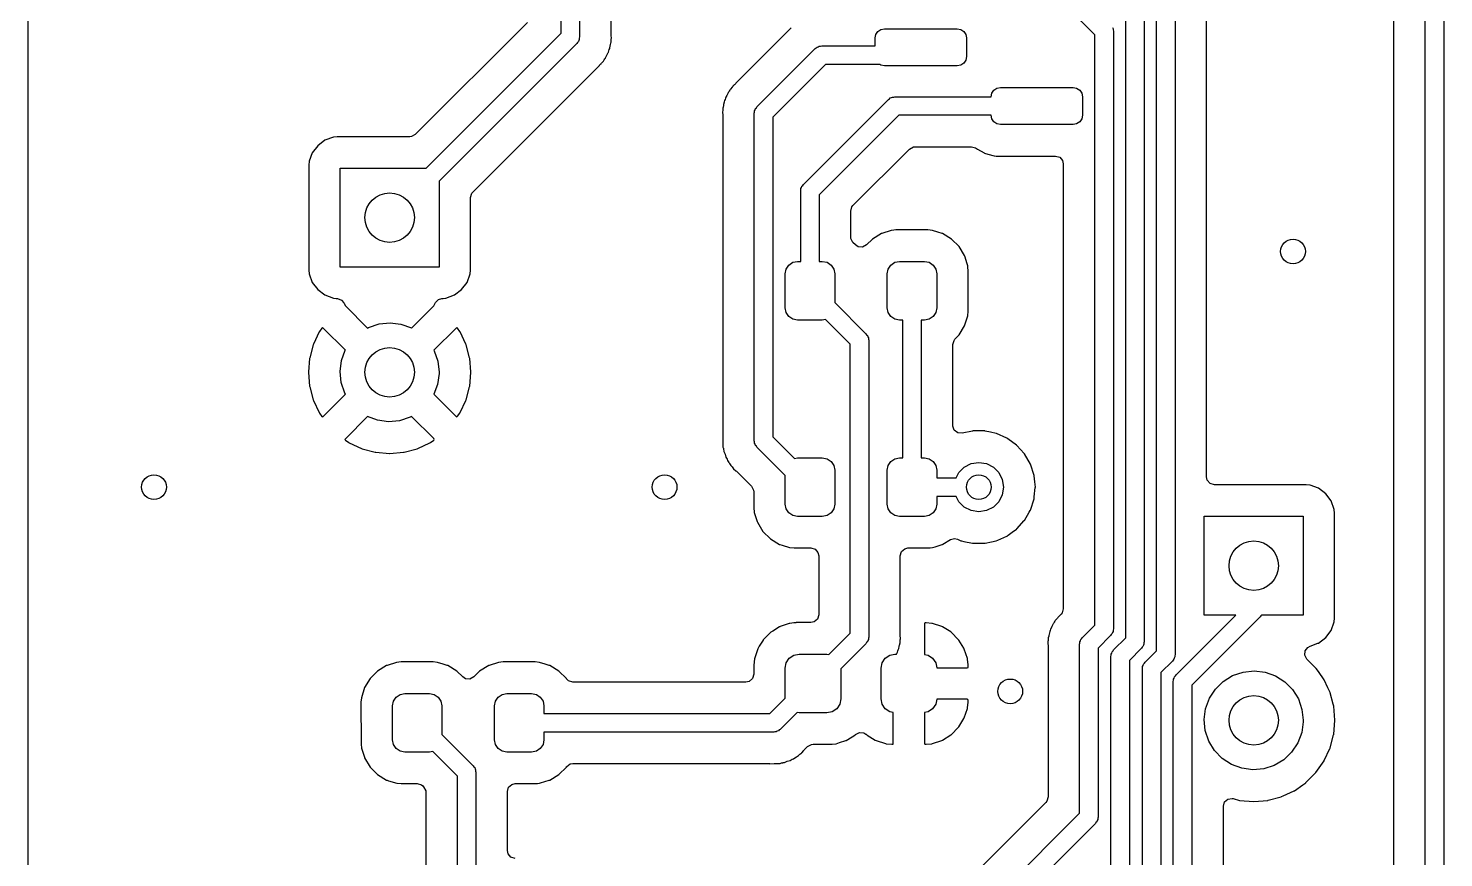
# Model space of a CAD drawing. Extents: x 120.5 to 178.2, y -124.1 to -74.2.
# Drawn here: x 120.52 to 143.41, y -108.86 to -95.45 of the extents above; entities that cross this region are included whole.
import ezdxf

# ---------------------------------------------------------------- set-up
doc = ezdxf.new("R2010")
doc.units = 0
doc.layers.add('BLACK', color=7, linetype='CONTINUOUS')

msp = doc.modelspace()

# ---------------------------------------------------------------- linework, layer by layer
at = {"layer": 'BLACK', "linetype": 'CONTINUOUS'}
for p, q in [((120.523, -123.825), (120.523, -74.2945)), ((129.136, -95.5295), (129.136, -82.804)), ((129.436, -82.8661), (129.436, -95.5916)), ((138.764, -105.515), (138.764, -88.6841)), ((139.064, -88.622), (139.064, -105.577)), ((139.573, -102.706), (139.573, -88.7041)), ((138.265, -105.308), (138.265, -89.2006)), ((138.565, -89.1385), (138.565, -105.37)), ((129.945, -95.5546), (129.945, -89.7779)), ((143.106, -117.602), (143.106, -91.807)), ((143.406, -91.807), (143.406, -117.54)), ((142.597, -92.1148), (142.597, -117.52)), ((137.765, -95.5591), (137.314, -95.108)), ((128.591, -95.3558), (126.779, -97.1672)), ((126.953, -97.7126), (129.136, -95.5295)), ((129.421, -95.6475), (129.416, -95.6666)), ((129.431, -95.6304), (129.421, -95.6475)), ((129.436, -95.5916), (129.431, -95.6107)), ((129.431, -95.6107), (129.431, -95.6304)), ((129.945, -95.5665), (129.945, -95.5546)), ((129.949, -95.6125), (129.945, -95.5665)), ((129.945, -95.6534), (129.946, -95.6337)), ((129.946, -95.6337), (129.948, -95.6203)), ((129.948, -95.6203), (129.949, -95.6125)), ((132.858, -95.4455), (132.002, -96.3013)), ((134.215, -95.608), (134.226, -95.5506)), ((134.215, -95.735), (134.215, -95.608)), ((134.226, -95.5506), (134.259, -95.5019)), ((134.259, -95.5019), (134.308, -95.4694)), ((134.308, -95.4694), (134.365, -95.458)), ((134.365, -95.458), (135.54, -95.458)), ((135.54, -95.458), (135.597, -95.4694)), ((135.597, -95.4694), (135.646, -95.5019)), ((135.646, -95.5019), (135.679, -95.5506)), ((135.679, -95.5506), (135.69, -95.608)), ((135.69, -95.608), (135.69, -95.908)), ((137.765, -105.101), (137.765, -95.5591)), ((138.05, -95.4411), (138.06, -95.4582)), ((138.06, -95.4582), (138.06, -95.4779)), ((138.06, -95.4779), (138.065, -95.497)), ((138.065, -95.497), (138.065, -105.163)), ((129.392, -95.6977), (127.165, -97.9248)), ((129.402, -95.6806), (129.392, -95.6977)), ((129.416, -95.6666), (129.402, -95.6806)), ((129.876, -95.8871), (129.881, -95.8764)), ((129.881, -95.8764), (129.899, -95.8429)), ((129.899, -95.8429), (129.903, -95.836)), ((129.899, -95.8429), (129.899, -95.8429)), ((129.903, -95.836), (129.908, -95.8152)), ((129.908, -95.8152), (129.915, -95.7965)), ((129.915, -95.7965), (129.923, -95.7768)), ((129.923, -95.7768), (129.931, -95.7312)), ((129.931, -95.7312), (129.933, -95.7195)), ((129.933, -95.7195), (129.942, -95.6855)), ((129.942, -95.6855), (129.945, -95.6748)), ((129.945, -95.6748), (129.945, -95.6534)), ((132.304, -96.7189), (133.244, -95.7789)), ((133.244, -95.7789), (133.261, -95.7691)), ((133.261, -95.7691), (133.275, -95.7551)), ((133.275, -95.7551), (133.294, -95.75)), ((133.294, -95.75), (133.311, -95.7401)), ((133.311, -95.7401), (133.331, -95.7401)), ((133.331, -95.7401), (133.35, -95.735)), ((133.35, -95.735), (134.215, -95.735)), ((129.694, -96.1153), (129.702, -96.1073)), ((129.702, -96.1073), (129.709, -96.103)), ((129.702, -96.1073), (129.702, -96.1073)), ((129.709, -96.103), (129.717, -96.0951)), ((129.717, -96.0951), (129.758, -96.0514)), ((129.758, -96.0514), (129.76, -96.0485)), ((129.76, -96.0485), (129.781, -96.028)), ((129.781, -96.028), (129.784, -96.0244)), ((129.784, -96.0244), (129.791, -96.0154)), ((129.791, -96.0154), (129.818, -95.9875)), ((129.818, -95.9875), (129.823, -95.9818)), ((129.823, -95.9818), (129.829, -95.9716)), ((129.829, -95.9716), (129.833, -95.963)), ((129.833, -95.963), (129.844, -95.9464)), ((129.844, -95.9464), (129.852, -95.9358)), ((129.852, -95.9358), (129.857, -95.9295)), ((129.857, -95.9295), (129.862, -95.9176)), ((129.862, -95.9176), (129.876, -95.8871)), ((133.412, -96.035), (132.56, -96.8871)), ((134.29, -96.035), (133.412, -96.035)), ((134.308, -96.0466), (134.29, -96.035)), ((134.365, -96.058), (134.308, -96.0466)), ((135.54, -96.058), (134.365, -96.058)), ((135.597, -96.0466), (135.54, -96.058)), ((135.646, -96.0141), (135.597, -96.0466)), ((135.679, -95.9654), (135.646, -96.0141)), ((135.69, -95.908), (135.679, -95.9654)), ((127.71, -98.0985), (129.694, -96.1153)), ((131.981, -96.3194), (131.938, -96.3653)), ((131.987, -96.3136), (131.981, -96.3194)), ((131.981, -96.3194), (131.981, -96.3194)), ((131.994, -96.3093), (131.987, -96.3136)), ((132.002, -96.3013), (131.994, -96.3093)), ((131.994, -96.3093), (131.994, -96.3093)), ((131.802, -96.5637), (131.793, -96.5807)), ((131.815, -96.5402), (131.802, -96.5637)), ((131.82, -96.5295), (131.815, -96.5402)), ((131.836, -96.4944), (131.82, -96.5295)), ((131.839, -96.4871), (131.836, -96.4944)), ((131.836, -96.4944), (131.836, -96.4944)), ((131.846, -96.4778), (131.839, -96.4871)), ((131.852, -96.4702), (131.846, -96.4778)), ((131.863, -96.4537), (131.852, -96.4702)), ((131.869, -96.4418), (131.863, -96.4537)), ((131.873, -96.4349), (131.869, -96.4418)), ((131.869, -96.4418), (131.869, -96.4418)), ((131.905, -96.4012), (131.873, -96.4349)), ((131.912, -96.3922), (131.905, -96.4012)), ((131.915, -96.3887), (131.912, -96.3922)), ((131.936, -96.3681), (131.915, -96.3887)), ((131.938, -96.3653), (131.936, -96.3681)), ((134.478, -96.573), (134.495, -96.5631)), ((134.495, -96.5631), (134.515, -96.5631)), ((134.515, -96.5631), (134.534, -96.558)), ((134.534, -96.558), (136.09, -96.558)), ((136.09, -96.558), (136.101, -96.5006)), ((136.101, -96.5006), (136.134, -96.4519)), ((136.134, -96.4519), (136.183, -96.4194)), ((136.183, -96.4194), (136.24, -96.408)), ((136.24, -96.408), (137.415, -96.408)), ((137.415, -96.408), (137.472, -96.4194)), ((137.472, -96.4194), (137.521, -96.4519)), ((137.521, -96.4519), (137.554, -96.5006)), ((137.554, -96.5006), (137.565, -96.558)), ((137.565, -96.558), (137.565, -96.858)), ((131.75, -96.783), (131.747, -96.8042)), ((131.751, -96.7633), (131.75, -96.783)), ((131.756, -96.7251), (131.751, -96.7418)), ((131.751, -96.7418), (131.751, -96.7633)), ((131.763, -96.6971), (131.756, -96.7251)), ((131.765, -96.6854), (131.763, -96.6971)), ((131.771, -96.6477), (131.765, -96.6854)), ((131.773, -96.6398), (131.771, -96.6477)), ((131.781, -96.6201), (131.773, -96.6398)), ((131.788, -96.6014), (131.781, -96.6201)), ((131.793, -96.5807), (131.788, -96.6014)), ((132.265, -96.7862), (132.275, -96.7691)), ((132.265, -96.8059), (132.265, -96.7862)), ((132.275, -96.7691), (132.28, -96.75)), ((132.28, -96.75), (132.294, -96.736)), ((132.294, -96.736), (132.304, -96.7189)), ((133.054, -97.9755), (134.428, -96.6019)), ((134.428, -96.6019), (134.445, -96.5921)), ((134.445, -96.5921), (134.459, -96.5781)), ((134.459, -96.5781), (134.478, -96.573)), ((131.747, -96.8042), (131.747, -96.812)), ((131.747, -96.812), (131.751, -96.8501)), ((131.751, -96.8501), (131.751, -96.862)), ((131.751, -96.862), (131.751, -102.038)), ((132.26, -96.825), (132.265, -96.8059)), ((132.26, -102.12), (132.26, -96.825)), ((132.56, -96.8871), (132.56, -102.058)), ((134.596, -96.858), (133.31, -98.1437)), ((136.09, -96.858), (134.596, -96.858)), ((136.101, -96.9154), (136.09, -96.858)), ((136.134, -96.9641), (136.101, -96.9154)), ((136.183, -96.9966), (136.134, -96.9641)), ((136.24, -97.008), (136.183, -96.9966)), ((137.415, -97.008), (136.24, -97.008)), ((137.472, -96.9966), (137.415, -97.008)), ((137.521, -96.9641), (137.472, -96.9966)), ((137.554, -96.9154), (137.521, -96.9641)), ((137.565, -96.858), (137.554, -96.9154)), ((125.455, -97.2109), (125.318, -97.262)), ((125.517, -97.2041), (125.455, -97.2109)), ((126.69, -97.2041), (125.517, -97.2041)), ((126.717, -97.2012), (126.69, -97.2041)), ((126.779, -97.1672), (126.717, -97.2012)), ((125.114, -97.4659), (125.063, -97.6023)), ((125.202, -97.3494), (125.114, -97.4659)), ((125.318, -97.262), (125.202, -97.3494)), ((133.855, -98.3175), (134.769, -97.4034)), ((134.769, -97.4034), (134.832, -97.3694)), ((134.832, -97.3694), (134.859, -97.3665)), ((134.859, -97.3665), (135.772, -97.3665)), ((135.772, -97.3665), (135.836, -97.384)), ((135.836, -97.384), (135.869, -97.4034)), ((135.869, -97.4034), (135.976, -97.4671)), ((135.976, -97.4671), (135.984, -97.4694)), ((135.984, -97.4694), (135.984, -97.4694)), ((135.984, -97.4694), (136.036, -97.4845)), ((125.063, -97.6023), (125.056, -97.6645)), ((125.056, -97.6645), (125.056, -99.3608)), ((136.036, -97.4845), (136.136, -97.5136)), ((136.136, -97.5136), (136.143, -97.5141)), ((136.143, -97.5141), (136.143, -97.5141)), ((136.143, -97.5141), (136.171, -97.5163)), ((136.171, -97.5163), (136.171, -97.5163)), ((136.171, -97.5163), (136.173, -97.5165)), ((136.173, -97.5165), (137.13, -97.5165)), ((137.13, -97.5165), (137.199, -97.5365)), ((137.199, -97.5365), (137.245, -97.5902)), ((137.245, -97.5902), (137.256, -97.6425)), ((137.256, -97.6425), (137.256, -104.836)), ((125.565, -99.3126), (125.565, -97.7126)), ((125.565, -97.7126), (126.953, -97.7126)), ((127.165, -97.9248), (127.165, -99.3126)), ((127.673, -98.1876), (127.694, -98.1195)), ((127.694, -98.1195), (127.71, -98.0985)), ((133.01, -98.0816), (133.015, -98.0625)), ((133.01, -99.22), (133.01, -98.0816)), ((133.015, -98.0428), (133.025, -98.0257)), ((133.015, -98.0625), (133.015, -98.0428)), ((133.025, -98.0257), (133.03, -98.0066)), ((133.03, -98.0066), (133.044, -97.9926)), ((133.044, -97.9926), (133.054, -97.9755)), ((133.31, -98.1437), (133.31, -99.22)), ((127.673, -99.3608), (127.673, -98.1876)), ((133.819, -98.4065), (133.839, -98.3384)), ((133.839, -98.3384), (133.855, -98.3175)), ((133.819, -98.8243), (133.819, -98.4065)), ((133.821, -98.8511), (133.819, -98.8243)), ((133.855, -98.9134), (133.821, -98.8511)), ((134.316, -98.7695), (134.17, -98.8584)), ((134.324, -98.7673), (134.316, -98.7695)), ((134.474, -98.7202), (134.324, -98.7673)), ((134.324, -98.7673), (134.324, -98.7673)), ((134.48, -98.7182), (134.474, -98.7202)), ((134.474, -98.7202), (134.474, -98.7202)), ((134.515, -98.715), (134.48, -98.7182)), ((134.55, -98.7118), (134.515, -98.715)), ((134.551, -98.7118), (134.55, -98.7118)), ((134.553, -98.7115), (134.551, -98.7118)), ((134.809, -98.7115), (134.553, -98.7115)), ((135.064, -98.7115), (134.809, -98.7115)), ((135.067, -98.7115), (135.064, -98.7115)), ((135.14, -98.7182), (135.067, -98.7115)), ((135.227, -98.7454), (135.14, -98.7182)), ((135.296, -98.7673), (135.227, -98.7454)), ((135.304, -98.7695), (135.296, -98.7673)), ((135.296, -98.7673), (135.296, -98.7673)), ((135.45, -98.8584), (135.304, -98.7695)), ((133.896, -98.9539), (133.855, -98.9134)), ((133.941, -98.9828), (133.896, -98.9539)), ((134.012, -98.9879), (133.941, -98.9828)), ((134.074, -98.9539), (134.012, -98.9879)), ((134.17, -98.8584), (134.074, -98.9539)), ((135.572, -98.9796), (135.45, -98.8584)), ((135.66, -99.1263), (135.572, -98.9796)), ((132.775, -99.3435), (132.819, -99.2786)), ((132.819, -99.2786), (132.883, -99.2352)), ((132.883, -99.2352), (132.96, -99.22)), ((132.96, -99.22), (133.01, -99.22)), ((133.31, -99.22), (133.36, -99.22)), ((133.36, -99.22), (133.437, -99.2352)), ((133.437, -99.2352), (133.501, -99.2786)), ((133.501, -99.2786), (133.545, -99.3435)), ((134.425, -99.3435), (134.469, -99.2786)), ((134.469, -99.2786), (134.533, -99.2352)), ((134.533, -99.2352), (134.61, -99.22)), ((134.61, -99.22), (135.01, -99.22)), ((135.01, -99.22), (135.087, -99.2352)), ((135.087, -99.2352), (135.151, -99.2786)), ((135.151, -99.2786), (135.195, -99.3435)), ((135.663, -99.1335), (135.66, -99.1263)), ((135.703, -99.2616), (135.663, -99.1335)), ((135.663, -99.1335), (135.663, -99.1335)), ((135.712, -99.2899), (135.703, -99.2616)), ((135.715, -99.3243), (135.712, -99.2899)), ((125.056, -99.3608), (125.063, -99.4229)), ((125.063, -99.4229), (125.114, -99.5593)), ((127.165, -99.3126), (125.565, -99.3126)), ((127.616, -99.5593), (127.667, -99.4229)), ((127.667, -99.4229), (127.673, -99.3608)), ((132.76, -99.42), (132.775, -99.3435)), ((132.76, -99.97), (132.76, -99.42)), ((133.545, -99.3435), (133.56, -99.42)), ((133.56, -99.42), (133.56, -99.8829)), ((134.41, -99.42), (134.425, -99.3435)), ((134.41, -99.97), (134.41, -99.42)), ((135.195, -99.3435), (135.21, -99.42)), ((135.21, -99.42), (135.21, -99.97)), ((135.718, -99.3598), (135.715, -99.3243)), ((135.718, -99.3634), (135.718, -99.3598)), ((135.719, -100.027), (135.718, -99.3634)), ((125.114, -99.5593), (125.202, -99.6759)), ((125.202, -99.6759), (125.318, -99.7632)), ((125.318, -99.7632), (125.455, -99.8144)), ((127.275, -99.8144), (127.412, -99.7632)), ((127.412, -99.7632), (127.528, -99.6759)), ((127.528, -99.6759), (127.616, -99.5593)), ((125.455, -99.8144), (125.498, -99.8191)), ((125.498, -99.8191), (125.513, -99.8208)), ((125.513, -99.8208), (125.513, -99.8208)), ((125.513, -99.8208), (125.517, -99.8211)), ((125.517, -99.8211), (125.52, -99.8211)), ((125.52, -99.8211), (125.587, -99.8448)), ((125.587, -99.8448), (125.623, -99.8908)), ((125.623, -99.8908), (125.625, -99.8898)), ((125.625, -99.8898), (125.63, -99.9006)), ((125.63, -99.9006), (125.631, -99.9009)), ((125.631, -99.9009), (125.631, -99.901)), ((125.631, -99.901), (125.651, -99.9391)), ((125.651, -99.9391), (126.009, -100.298)), ((126.721, -100.297), (127.08, -99.9383)), ((127.08, -99.9383), (127.103, -99.8966)), ((127.103, -99.8966), (127.105, -99.8866)), ((127.105, -99.8866), (127.155, -99.8364)), ((127.155, -99.8364), (127.209, -99.8212)), ((127.209, -99.8212), (127.21, -99.8211)), ((127.21, -99.8211), (127.213, -99.8211)), ((127.213, -99.8211), (127.217, -99.8208)), ((127.217, -99.8208), (127.229, -99.8194)), ((127.217, -99.8208), (127.217, -99.8208)), ((127.229, -99.8194), (127.275, -99.8144)), ((132.775, -100.047), (132.76, -99.97)), ((133.56, -99.8829), (134.066, -100.389)), ((134.425, -100.047), (134.41, -99.97)), ((135.21, -99.97), (135.195, -100.047)), ((126.193, -100.231), (126.371, -100.213)), ((126.371, -100.213), (126.548, -100.234)), ((132.819, -100.111), (132.775, -100.047)), ((132.883, -100.155), (132.819, -100.111)), ((132.96, -100.17), (132.883, -100.155)), ((133.36, -100.17), (132.96, -100.17)), ((133.412, -100.16), (133.36, -100.17)), ((133.81, -100.557), (133.412, -100.16)), ((134.469, -100.111), (134.425, -100.047)), ((134.533, -100.155), (134.469, -100.111)), ((134.61, -100.17), (134.533, -100.155)), ((134.66, -100.17), (134.61, -100.17)), ((134.66, -102.395), (134.66, -100.17)), ((135.01, -100.17), (134.96, -100.17)), ((134.96, -100.17), (134.96, -102.395)), ((135.087, -100.155), (135.01, -100.17)), ((135.151, -100.111), (135.087, -100.155)), ((135.195, -100.047), (135.151, -100.111)), ((135.66, -100.264), (135.712, -100.1)), ((135.712, -100.1), (135.719, -100.027)), ((125.226, -100.361), (125.134, -100.559)), ((125.231, -100.352), (125.226, -100.361)), ((125.267, -100.3), (125.231, -100.352)), ((125.279, -100.291), (125.267, -100.3)), ((125.291, -100.298), (125.279, -100.291)), ((125.649, -100.656), (125.291, -100.298)), ((126.009, -100.298), (126.024, -100.289)), ((126.024, -100.289), (126.193, -100.231)), ((126.548, -100.234), (126.716, -100.294)), ((126.716, -100.294), (126.721, -100.297)), ((127.439, -100.298), (127.08, -100.657)), ((127.452, -100.291), (127.439, -100.298)), ((127.462, -100.3), (127.452, -100.291)), ((127.499, -100.352), (127.462, -100.3)), ((127.504, -100.361), (127.499, -100.352)), ((127.596, -100.559), (127.504, -100.361)), ((134.066, -100.389), (134.076, -100.406)), ((134.076, -100.406), (134.09, -100.42)), ((134.09, -100.42), (134.095, -100.439)), ((134.095, -100.439), (134.104, -100.456)), ((134.104, -100.456), (134.104, -100.476)), ((135.505, -100.477), (135.572, -100.41)), ((135.572, -100.41), (135.66, -100.264)), ((125.13, -100.569), (125.073, -100.779)), ((125.134, -100.559), (125.13, -100.569)), ((125.587, -100.825), (125.648, -100.657)), ((125.648, -100.657), (125.649, -100.656)), ((127.08, -100.657), (127.086, -100.667)), ((127.086, -100.667), (127.145, -100.835)), ((127.6, -100.569), (127.596, -100.559)), ((127.657, -100.779), (127.6, -100.569)), ((133.81, -105.233), (133.81, -100.557)), ((134.104, -100.476), (134.11, -100.495)), ((134.11, -100.495), (134.11, -105.295)), ((135.469, -100.566), (135.489, -100.498)), ((135.469, -101.875), (135.469, -100.566)), ((135.489, -100.498), (135.505, -100.477)), ((125.071, -100.79), (125.052, -101.007)), ((125.073, -100.779), (125.071, -100.79)), ((125.565, -101.001), (125.587, -100.825)), ((127.145, -100.835), (127.165, -101.013)), ((127.659, -100.79), (127.657, -100.779)), ((127.678, -101.007), (127.659, -100.79)), ((125.052, -101.007), (125.052, -101.018)), ((125.052, -101.018), (125.071, -101.235)), ((125.582, -101.179), (125.565, -101.001)), ((127.165, -101.035), (127.14, -101.212)), ((127.165, -101.013), (127.165, -101.035)), ((127.659, -101.235), (127.678, -101.018)), ((127.678, -101.018), (127.678, -101.007)), ((125.071, -101.235), (125.073, -101.246)), ((125.073, -101.246), (125.13, -101.456)), ((125.291, -101.727), (125.651, -101.368)), ((125.639, -101.348), (125.582, -101.179)), ((125.651, -101.368), (125.639, -101.348)), ((127.14, -101.212), (127.08, -101.369)), ((127.08, -101.369), (127.439, -101.728)), ((127.6, -101.456), (127.657, -101.246)), ((127.657, -101.246), (127.659, -101.235)), ((125.13, -101.456), (125.134, -101.467)), ((125.134, -101.467), (125.226, -101.664)), ((127.504, -101.664), (127.596, -101.467)), ((127.596, -101.467), (127.6, -101.456)), ((125.226, -101.664), (125.231, -101.674)), ((125.231, -101.674), (125.268, -101.726)), ((125.268, -101.726), (125.278, -101.734)), ((125.278, -101.734), (125.291, -101.727)), ((126.009, -101.728), (125.65, -102.087)), ((126.171, -101.789), (126.009, -101.728)), ((126.348, -101.812), (126.171, -101.789)), ((126.526, -101.796), (126.348, -101.812)), ((126.695, -101.741), (126.526, -101.796)), ((126.72, -101.727), (126.695, -101.741)), ((127.079, -102.086), (126.72, -101.727)), ((127.439, -101.728), (127.451, -101.734)), ((127.451, -101.734), (127.463, -101.725)), ((127.463, -101.725), (127.499, -101.674)), ((127.499, -101.674), (127.504, -101.664)), ((131.751, -102.05), (131.749, -102.058)), ((131.749, -102.058), (131.749, -102.065)), ((131.751, -102.038), (131.751, -102.05)), ((132.56, -102.058), (132.908, -102.405)), ((135.469, -101.884), (135.469, -101.875)), ((135.493, -101.95), (135.469, -101.884)), ((135.55, -101.993), (135.493, -101.95)), ((135.621, -101.998), (135.55, -101.993)), ((135.788, -101.963), (135.621, -101.998)), ((135.795, -101.962), (135.788, -101.963)), ((135.788, -101.963), (135.788, -101.963)), ((135.985, -101.962), (135.795, -101.962)), ((135.992, -101.963), (135.985, -101.962)), ((136.079, -101.981), (135.992, -101.963)), ((135.992, -101.963), (135.992, -101.963)), ((136.172, -102.001), (136.079, -101.981)), ((136.178, -102.004), (136.172, -102.001)), ((136.341, -102.076), (136.178, -102.004)), ((136.178, -102.004), (136.178, -102.004)), ((125.65, -102.087), (125.643, -102.099)), ((125.643, -102.099), (125.653, -102.111)), ((125.653, -102.111), (125.704, -102.147)), ((125.704, -102.147), (125.713, -102.152)), ((125.713, -102.152), (125.911, -102.244)), ((125.911, -102.244), (125.921, -102.248)), ((125.921, -102.248), (126.132, -102.304)), ((126.598, -102.304), (126.809, -102.248)), ((126.809, -102.248), (126.819, -102.244)), ((126.819, -102.244), (127.017, -102.152)), ((127.017, -102.152), (127.026, -102.147)), ((127.026, -102.147), (127.078, -102.11)), ((127.078, -102.11), (127.086, -102.1)), ((127.086, -102.1), (127.079, -102.086)), ((131.749, -102.065), (131.751, -102.128)), ((131.751, -102.128), (131.751, -102.132)), ((131.751, -102.132), (131.751, -102.161)), ((131.751, -102.161), (131.752, -102.166)), ((131.752, -102.166), (131.753, -102.178)), ((131.753, -102.178), (131.754, -102.224)), ((131.754, -102.224), (131.757, -102.231)), ((131.757, -102.231), (131.757, -102.231)), ((131.757, -102.231), (131.76, -102.244)), ((131.76, -102.244), (131.764, -102.264)), ((131.764, -102.264), (131.767, -102.285)), ((131.767, -102.285), (131.77, -102.292)), ((132.265, -102.139), (132.26, -102.12)), ((132.265, -102.159), (132.265, -102.139)), ((132.275, -102.176), (132.265, -102.159)), ((132.28, -102.195), (132.275, -102.176)), ((132.294, -102.209), (132.28, -102.195)), ((132.304, -102.226), (132.294, -102.209)), ((132.76, -102.682), (132.304, -102.226)), ((136.347, -102.079), (136.341, -102.076)), ((136.341, -102.076), (136.341, -102.076)), ((136.352, -102.083), (136.347, -102.079)), ((136.358, -102.087), (136.352, -102.083)), ((136.352, -102.083), (136.352, -102.083)), ((136.501, -102.191), (136.358, -102.087)), ((136.506, -102.196), (136.501, -102.191)), ((136.625, -102.328), (136.506, -102.196)), ((136.506, -102.196), (136.506, -102.196)), ((126.132, -102.304), (126.142, -102.306)), ((126.142, -102.306), (126.36, -102.325)), ((126.36, -102.325), (126.37, -102.325)), ((126.37, -102.325), (126.588, -102.306)), ((126.588, -102.306), (126.598, -102.304)), ((131.77, -102.292), (131.77, -102.292)), ((131.77, -102.292), (131.784, -102.328)), ((131.784, -102.328), (131.788, -102.339)), ((131.788, -102.339), (131.801, -102.384)), ((131.801, -102.384), (131.812, -102.402)), ((131.812, -102.402), (131.82, -102.42)), ((131.82, -102.42), (131.828, -102.44)), ((131.828, -102.44), (131.851, -102.47)), ((131.851, -102.47), (131.856, -102.477)), ((131.856, -102.477), (131.862, -102.487)), ((131.862, -102.487), (131.882, -102.52)), ((132.908, -102.405), (132.96, -102.395)), ((132.96, -102.395), (133.36, -102.395)), ((133.36, -102.395), (133.437, -102.41)), ((133.437, -102.41), (133.501, -102.454)), ((133.501, -102.454), (133.545, -102.518)), ((134.425, -102.518), (134.469, -102.454)), ((134.469, -102.454), (134.533, -102.41)), ((134.533, -102.41), (134.61, -102.395)), ((134.61, -102.395), (134.66, -102.395)), ((134.96, -102.395), (135.01, -102.395)), ((135.01, -102.395), (135.087, -102.41)), ((135.087, -102.41), (135.151, -102.454)), ((135.151, -102.454), (135.195, -102.518)), ((135.655, -102.546), (135.766, -102.49)), ((135.766, -102.49), (135.89, -102.47)), ((135.89, -102.47), (136.014, -102.49)), ((136.014, -102.49), (136.125, -102.546)), ((136.629, -102.333), (136.625, -102.328)), ((136.725, -102.498), (136.629, -102.333)), ((136.784, -102.68), (136.725, -102.498)), ((131.882, -102.52), (131.882, -102.52)), ((131.882, -102.52), (131.886, -102.527)), ((131.886, -102.527), (131.901, -102.542)), ((131.901, -102.542), (131.914, -102.557)), ((131.914, -102.557), (131.926, -102.574)), ((131.926, -102.574), (131.962, -102.604)), ((131.962, -102.604), (131.971, -102.612)), ((131.971, -102.612), (132.215, -102.856)), ((132.76, -103.145), (132.76, -102.682)), ((133.545, -102.518), (133.56, -102.595)), ((133.56, -102.595), (133.56, -103.145)), ((134.41, -102.595), (134.425, -102.518)), ((134.41, -103.145), (134.41, -102.595)), ((135.195, -102.518), (135.21, -102.595)), ((135.21, -102.595), (135.21, -102.72)), ((135.21, -102.72), (135.523, -102.72)), ((135.523, -102.72), (135.566, -102.635)), ((135.566, -102.635), (135.655, -102.546)), ((136.125, -102.546), (136.214, -102.635)), ((136.214, -102.635), (136.27, -102.746)), ((136.784, -102.687), (136.784, -102.68)), ((136.794, -102.782), (136.784, -102.687)), ((136.784, -102.687), (136.784, -102.687)), ((139.584, -102.758), (139.573, -102.706)), ((132.215, -102.856), (132.249, -102.918)), ((132.249, -102.918), (132.252, -102.945)), ((132.252, -102.945), (132.252, -103.202)), ((136.27, -102.746), (136.29, -102.87)), ((136.29, -102.87), (136.27, -102.994)), ((136.787, -103.027), (136.803, -102.877)), ((136.804, -102.87), (136.794, -102.782)), ((136.803, -102.877), (136.804, -102.87)), ((139.63, -102.811), (139.584, -102.758)), ((139.699, -102.831), (139.63, -102.811)), ((141.183, -102.831), (139.699, -102.831)), ((141.245, -102.838), (141.183, -102.831)), ((141.382, -102.889), (141.245, -102.838)), ((141.498, -102.977), (141.382, -102.889)), ((132.252, -103.202), (132.258, -103.275)), ((132.775, -103.222), (132.76, -103.145)), ((133.56, -103.145), (133.545, -103.222)), ((134.425, -103.222), (134.41, -103.145)), ((135.21, -103.145), (135.195, -103.222)), ((135.523, -103.02), (135.21, -103.02)), ((135.21, -103.02), (135.21, -103.145)), ((135.566, -103.105), (135.523, -103.02)), ((135.655, -103.194), (135.566, -103.105)), ((135.766, -103.25), (135.655, -103.194)), ((136.125, -103.194), (136.014, -103.25)), ((136.214, -103.105), (136.125, -103.194)), ((136.27, -102.994), (136.214, -103.105)), ((136.725, -103.242), (136.784, -103.06)), ((136.784, -103.06), (136.787, -103.027)), ((141.586, -103.093), (141.498, -102.977)), ((141.637, -103.23), (141.586, -103.093)), ((132.258, -103.275), (132.26, -103.281)), ((132.26, -103.281), (132.26, -103.281)), ((132.26, -103.281), (132.305, -103.425)), ((132.305, -103.425), (132.31, -103.439)), ((132.819, -103.286), (132.775, -103.222)), ((132.883, -103.33), (132.819, -103.286)), ((132.96, -103.345), (132.883, -103.33)), ((133.36, -103.345), (132.96, -103.345)), ((133.437, -103.33), (133.36, -103.345)), ((133.501, -103.286), (133.437, -103.33)), ((133.545, -103.222), (133.501, -103.286)), ((134.469, -103.286), (134.425, -103.222)), ((134.533, -103.33), (134.469, -103.286)), ((134.61, -103.345), (134.533, -103.33)), ((135.01, -103.345), (134.61, -103.345)), ((135.087, -103.33), (135.01, -103.345)), ((135.151, -103.286), (135.087, -103.33)), ((135.195, -103.222), (135.151, -103.286)), ((135.89, -103.27), (135.766, -103.25)), ((136.014, -103.25), (135.89, -103.27)), ((136.506, -103.543), (136.625, -103.412)), ((136.625, -103.412), (136.629, -103.407)), ((136.625, -103.412), (136.625, -103.412)), ((136.629, -103.407), (136.705, -103.275)), ((136.705, -103.275), (136.721, -103.247)), ((136.721, -103.247), (136.725, -103.242)), ((136.721, -103.247), (136.721, -103.247)), ((139.535, -104.94), (139.535, -103.34)), ((139.535, -103.34), (141.135, -103.34)), ((141.135, -103.34), (141.135, -104.94)), ((141.643, -103.292), (141.637, -103.23)), ((141.643, -104.988), (141.643, -103.292)), ((132.31, -103.439), (132.398, -103.585)), ((132.398, -103.585), (132.52, -103.707)), ((136.347, -103.661), (136.364, -103.648)), ((136.364, -103.648), (136.431, -103.6)), ((136.431, -103.6), (136.501, -103.549)), ((136.501, -103.549), (136.506, -103.543)), ((132.52, -103.707), (132.666, -103.795)), ((132.666, -103.795), (132.674, -103.798)), ((132.674, -103.798), (132.674, -103.798)), ((132.674, -103.798), (132.712, -103.81)), ((132.712, -103.81), (132.83, -103.847)), ((132.83, -103.847), (132.903, -103.853)), ((132.903, -103.853), (132.912, -103.853)), ((132.912, -103.853), (133.175, -103.853)), ((133.175, -103.853), (133.243, -103.874)), ((133.243, -103.874), (133.29, -103.927)), ((134.638, -103.911), (134.692, -103.865)), ((134.692, -103.865), (134.744, -103.853)), ((134.744, -103.853), (135.057, -103.853)), ((135.057, -103.853), (135.067, -103.853)), ((135.067, -103.853), (135.069, -103.853)), ((135.069, -103.853), (135.07, -103.853)), ((135.07, -103.853), (135.105, -103.85)), ((135.105, -103.85), (135.14, -103.847)), ((135.14, -103.847), (135.183, -103.833)), ((135.183, -103.833), (135.296, -103.798)), ((135.296, -103.798), (135.304, -103.795)), ((135.296, -103.798), (135.296, -103.798)), ((135.304, -103.795), (135.31, -103.792)), ((135.31, -103.792), (135.43, -103.719)), ((135.43, -103.719), (135.499, -103.701)), ((135.499, -103.701), (135.547, -103.712)), ((135.547, -103.712), (135.602, -103.736)), ((135.602, -103.736), (135.602, -103.736)), ((135.602, -103.736), (135.608, -103.739)), ((135.608, -103.739), (135.648, -103.747)), ((135.648, -103.747), (135.788, -103.777)), ((135.788, -103.777), (135.788, -103.777)), ((135.788, -103.777), (135.795, -103.778)), ((135.795, -103.778), (135.985, -103.778)), ((135.985, -103.778), (135.992, -103.777)), ((135.992, -103.777), (136.093, -103.756)), ((135.992, -103.777), (135.992, -103.777)), ((136.093, -103.756), (136.172, -103.739)), ((136.172, -103.739), (136.2, -103.726)), ((136.2, -103.726), (136.341, -103.664)), ((136.341, -103.664), (136.347, -103.661)), ((136.341, -103.664), (136.341, -103.664)), ((133.29, -103.927), (133.301, -103.979)), ((133.301, -103.979), (133.301, -104.935)), ((134.618, -103.98), (134.638, -103.911)), ((134.618, -105.258), (134.618, -103.98)), ((133.281, -105.004), (133.227, -105.05)), ((133.301, -104.935), (133.281, -105.004)), ((137.127, -105.027), (137.121, -105.039)), ((137.131, -105.02), (137.127, -105.027)), ((137.127, -105.027), (137.127, -105.027)), ((137.163, -104.986), (137.131, -105.02)), ((137.17, -104.977), (137.163, -104.986)), ((137.173, -104.974), (137.17, -104.977)), ((137.194, -104.953), (137.173, -104.974)), ((137.196, -104.95), (137.194, -104.953)), ((137.222, -104.923), (137.196, -104.95)), ((137.236, -104.904), (137.222, -104.923)), ((137.256, -104.836), (137.236, -104.904)), ((139.079, -105.906), (140.045, -104.94)), ((140.441, -104.968), (139.335, -106.074)), ((140.045, -104.94), (139.535, -104.94)), ((140.451, -104.951), (140.441, -104.968)), ((140.462, -104.94), (140.451, -104.951)), ((141.135, -104.94), (140.462, -104.94)), ((141.637, -105.05), (141.643, -104.988)), ((132.516, -105.226), (132.405, -105.337)), ((132.521, -105.221), (132.516, -105.226)), ((132.526, -105.216), (132.521, -105.221)), ((132.559, -105.196), (132.526, -105.216)), ((132.666, -105.13), (132.559, -105.196)), ((132.672, -105.126), (132.666, -105.13)), ((132.666, -105.13), (132.666, -105.13)), ((132.679, -105.124), (132.672, -105.126)), ((132.824, -105.076), (132.679, -105.124)), ((132.679, -105.124), (132.679, -105.124)), ((132.834, -105.072), (132.824, -105.076)), ((132.899, -105.065), (132.834, -105.072)), ((132.933, -105.062), (132.899, -105.065)), ((132.936, -105.061), (132.933, -105.062)), ((132.933, -105.062), (132.933, -105.062)), ((133.175, -105.061), (132.936, -105.061)), ((133.227, -105.05), (133.175, -105.061)), ((133.467, -105.576), (133.81, -105.233)), ((134.619, -105.27), (134.618, -105.258)), ((135.016, -105.068), (135.014, -105.076)), ((135.014, -105.076), (135.014, -105.576)), ((135.017, -105.066), (135.016, -105.068)), ((135.032, -105.062), (135.017, -105.066)), ((135.037, -105.062), (135.032, -105.062)), ((135.128, -105.072), (135.037, -105.062)), ((135.141, -105.075), (135.128, -105.072)), ((135.29, -105.124), (135.141, -105.075)), ((135.303, -105.13), (135.29, -105.124)), ((135.436, -105.212), (135.303, -105.13)), ((135.448, -105.221), (135.436, -105.212)), ((135.558, -105.331), (135.448, -105.221)), ((137.027, -105.248), (137.023, -105.27)), ((137.031, -105.225), (137.027, -105.248)), ((137.039, -105.205), (137.031, -105.225)), ((137.046, -105.186), (137.039, -105.205)), ((137.051, -105.166), (137.046, -105.186)), ((137.073, -105.126), (137.051, -105.166)), ((137.078, -105.115), (137.073, -105.125)), ((137.073, -105.125), (137.073, -105.126)), ((137.094, -105.079), (137.078, -105.115)), ((137.097, -105.072), (137.094, -105.079)), ((137.094, -105.079), (137.094, -105.079)), ((137.105, -105.062), (137.097, -105.072)), ((137.11, -105.055), (137.105, -105.062)), ((137.121, -105.039), (137.11, -105.055)), ((137.562, -105.304), (137.765, -105.101)), ((138.031, -105.252), (138.021, -105.269)), ((138.045, -105.238), (138.031, -105.252)), ((138.05, -105.219), (138.045, -105.238)), ((138.06, -105.202), (138.05, -105.219)), ((138.065, -105.163), (138.06, -105.182)), ((138.06, -105.182), (138.06, -105.202)), ((141.498, -105.303), (141.586, -105.187)), ((141.586, -105.187), (141.637, -105.05)), ((132.316, -105.483), (132.262, -105.645)), ((132.34, -105.443), (132.316, -105.483)), ((132.402, -105.344), (132.34, -105.443)), ((132.405, -105.337), (132.402, -105.344)), ((132.402, -105.344), (132.402, -105.344)), ((134.066, -105.401), (133.66, -105.807)), ((134.076, -105.384), (134.066, -105.401)), ((134.09, -105.37), (134.076, -105.384)), ((134.095, -105.351), (134.09, -105.37)), ((134.104, -105.334), (134.095, -105.351)), ((134.11, -105.295), (134.104, -105.314)), ((134.104, -105.314), (134.104, -105.334)), ((134.588, -105.5), (134.597, -105.481)), ((134.597, -105.481), (134.602, -105.447)), ((134.602, -105.447), (134.604, -105.435)), ((134.604, -105.435), (134.607, -105.423)), ((134.607, -105.423), (134.616, -105.386)), ((134.616, -105.386), (134.618, -105.379)), ((134.616, -105.386), (134.616, -105.386)), ((134.618, -105.357), (134.62, -105.337)), ((134.618, -105.379), (134.618, -105.357)), ((134.623, -105.316), (134.619, -105.27)), ((134.62, -105.337), (134.622, -105.324)), ((134.622, -105.324), (134.623, -105.316)), ((135.567, -105.343), (135.558, -105.331)), ((135.649, -105.476), (135.567, -105.343)), ((135.656, -105.489), (135.649, -105.476)), ((135.705, -105.638), (135.656, -105.489)), ((137.008, -105.368), (137.005, -105.389)), ((137.005, -105.389), (137.005, -105.397)), ((137.005, -105.397), (137.009, -105.435)), ((137.01, -105.348), (137.008, -105.368)), ((137.009, -105.435), (137.01, -105.447)), ((137.014, -105.308), (137.01, -105.327)), ((137.01, -105.327), (137.01, -105.348)), ((137.01, -105.447), (137.01, -107.879)), ((137.021, -105.282), (137.014, -105.308)), ((137.023, -105.27), (137.021, -105.282)), ((137.518, -105.41), (137.523, -105.391)), ((137.518, -108.142), (137.518, -105.41)), ((137.523, -105.371), (137.533, -105.354)), ((137.523, -105.391), (137.523, -105.371)), ((137.533, -105.354), (137.538, -105.335)), ((137.538, -105.335), (137.552, -105.321)), ((137.552, -105.321), (137.562, -105.304)), ((138.021, -105.269), (137.818, -105.472)), ((137.818, -105.472), (137.818, -108.204)), ((138.07, -105.502), (138.265, -105.308)), ((138.521, -105.476), (138.326, -105.671)), ((138.53, -105.459), (138.521, -105.476)), ((138.544, -105.445), (138.53, -105.459)), ((138.55, -105.426), (138.544, -105.445)), ((138.559, -105.409), (138.55, -105.426)), ((138.565, -105.37), (138.559, -105.389)), ((138.559, -105.389), (138.559, -105.409)), ((141.167, -105.517), (141.209, -105.46)), ((141.209, -105.46), (141.246, -105.443)), ((141.245, -105.442), (141.373, -105.394)), ((141.246, -105.443), (141.245, -105.442)), ((141.373, -105.394), (141.382, -105.391)), ((141.382, -105.391), (141.498, -105.303)), ((126.474, -105.705), (126.324, -105.752)), ((126.48, -105.703), (126.474, -105.705)), ((126.474, -105.705), (126.474, -105.705)), ((126.515, -105.7), (126.48, -105.703)), ((126.55, -105.697), (126.515, -105.7)), ((126.551, -105.697), (126.55, -105.697)), ((126.553, -105.697), (126.551, -105.697)), ((126.809, -105.697), (126.553, -105.697)), ((127.064, -105.697), (126.809, -105.697)), ((127.067, -105.697), (127.064, -105.697)), ((127.14, -105.703), (127.067, -105.697)), ((127.23, -105.731), (127.14, -105.703)), ((128.124, -105.705), (127.974, -105.752)), ((128.13, -105.703), (128.124, -105.705)), ((128.124, -105.705), (128.124, -105.705)), ((128.165, -105.7), (128.13, -105.703)), ((128.2, -105.697), (128.165, -105.7)), ((128.201, -105.697), (128.2, -105.697)), ((128.203, -105.697), (128.201, -105.697)), ((128.459, -105.697), (128.203, -105.697)), ((128.714, -105.697), (128.459, -105.697)), ((128.717, -105.697), (128.714, -105.697)), ((128.79, -105.703), (128.717, -105.697)), ((128.88, -105.731), (128.79, -105.703)), ((132.262, -105.645), (132.251, -105.746)), ((132.76, -105.795), (132.777, -105.709)), ((132.777, -105.709), (132.826, -105.636)), ((132.826, -105.636), (132.899, -105.587)), ((132.899, -105.587), (132.985, -105.57)), ((132.985, -105.57), (133.435, -105.57)), ((133.435, -105.57), (133.467, -105.576)), ((134.31, -105.795), (134.327, -105.709)), ((134.327, -105.709), (134.376, -105.636)), ((134.376, -105.636), (134.449, -105.587)), ((134.449, -105.587), (134.535, -105.57)), ((134.535, -105.57), (134.56, -105.57)), ((134.56, -105.57), (134.577, -105.54)), ((134.577, -105.54), (134.582, -105.519)), ((134.582, -105.519), (134.588, -105.5)), ((135.014, -105.576), (135.071, -105.587)), ((135.071, -105.587), (135.144, -105.636)), ((135.144, -105.636), (135.193, -105.709)), ((135.193, -105.709), (135.209, -105.791)), ((135.708, -105.651), (135.705, -105.638)), ((135.718, -105.743), (135.708, -105.651)), ((138.026, -105.608), (138.031, -105.589)), ((138.026, -117.856), (138.026, -105.608)), ((138.031, -105.57), (138.041, -105.552)), ((138.031, -105.589), (138.031, -105.57)), ((138.041, -105.552), (138.046, -105.533)), ((138.046, -105.533), (138.06, -105.519)), ((138.06, -105.519), (138.07, -105.502)), ((138.326, -105.671), (138.326, -117.794)), ((138.554, -105.732), (138.568, -105.718)), ((138.568, -105.718), (138.578, -105.701)), ((138.578, -105.701), (138.764, -105.515)), ((139.02, -105.683), (138.834, -105.869)), ((139.03, -105.666), (139.02, -105.683)), ((139.044, -105.652), (139.03, -105.666)), ((139.049, -105.633), (139.044, -105.652)), ((139.059, -105.616), (139.049, -105.633)), ((139.064, -105.577), (139.059, -105.596)), ((139.059, -105.596), (139.059, -105.616)), ((141.161, -105.588), (141.167, -105.517)), ((141.195, -105.65), (141.161, -105.588)), ((141.341, -105.796), (141.195, -105.65)), ((126.17, -105.843), (126.048, -105.965)), ((126.316, -105.755), (126.17, -105.843)), ((126.324, -105.752), (126.316, -105.755)), ((126.324, -105.752), (126.324, -105.752)), ((127.296, -105.752), (127.23, -105.731)), ((127.304, -105.755), (127.296, -105.752)), ((127.296, -105.752), (127.296, -105.752)), ((127.45, -105.843), (127.304, -105.755)), ((127.546, -105.939), (127.45, -105.843)), ((127.591, -105.968), (127.546, -105.939)), ((127.724, -105.939), (127.662, -105.973)), ((127.82, -105.843), (127.724, -105.939)), ((127.966, -105.755), (127.82, -105.843)), ((127.974, -105.752), (127.966, -105.755)), ((127.974, -105.752), (127.974, -105.752)), ((128.946, -105.752), (128.88, -105.731)), ((128.954, -105.755), (128.946, -105.752)), ((128.946, -105.752), (128.946, -105.752)), ((129.1, -105.843), (128.954, -105.755)), ((129.222, -105.965), (129.1, -105.843)), ((132.251, -105.895), (132.231, -105.964)), ((132.251, -105.746), (132.251, -105.895)), ((132.76, -106.283), (132.76, -105.795)), ((133.66, -105.807), (133.66, -106.295)), ((134.31, -106.295), (134.31, -105.795)), ((135.209, -105.791), (135.7, -105.791)), ((135.7, -105.791), (135.715, -105.787)), ((135.715, -105.787), (135.716, -105.785)), ((135.716, -105.785), (135.718, -105.777)), ((135.718, -105.75), (135.718, -105.743)), ((135.718, -105.777), (135.718, -105.75)), ((138.534, -105.807), (138.539, -105.788)), ((138.534, -115.824), (138.534, -105.807)), ((138.539, -105.768), (138.549, -105.751)), ((138.539, -105.788), (138.539, -105.768)), ((138.549, -105.751), (138.554, -105.732)), ((138.834, -105.869), (138.834, -115.762)), ((139.05, -105.956), (139.055, -105.937)), ((139.055, -105.937), (139.069, -105.923)), ((139.069, -105.923), (139.079, -105.906)), ((139.842, -106.01), (139.994, -105.916)), ((139.994, -105.916), (140.163, -105.859)), ((140.163, -105.859), (140.341, -105.84)), ((140.341, -105.84), (140.518, -105.861)), ((140.518, -105.861), (140.686, -105.921)), ((140.686, -105.921), (140.836, -106.017)), ((141.344, -105.8), (141.341, -105.796)), ((141.381, -105.853), (141.344, -105.8)), ((141.344, -105.8), (141.344, -105.8)), ((141.473, -105.983), (141.381, -105.853)), ((125.96, -106.111), (125.908, -106.275)), ((126.048, -105.965), (125.96, -106.111)), ((127.662, -105.973), (127.591, -105.968)), ((129.226, -105.971), (129.222, -105.965)), ((129.227, -105.973), (129.226, -105.971)), ((129.258, -106.001), (129.227, -105.973)), ((129.326, -106.021), (129.258, -106.001)), ((132.125, -106.021), (129.326, -106.021)), ((132.178, -106.01), (132.125, -106.021)), ((132.231, -105.964), (132.178, -106.01)), ((139.035, -106.012), (139.04, -105.993)), ((139.035, -113.785), (139.035, -106.012)), ((139.04, -105.973), (139.05, -105.956)), ((139.04, -105.993), (139.04, -105.973)), ((139.335, -106.074), (139.335, -113.723)), ((139.618, -106.284), (139.715, -106.134)), ((139.715, -106.134), (139.842, -106.01)), ((140.836, -106.017), (140.962, -106.143)), ((140.962, -106.143), (141.056, -106.294)), ((141.475, -105.988), (141.473, -105.983)), ((141.535, -106.116), (141.475, -105.988)), ((141.475, -105.988), (141.475, -105.988)), ((141.569, -106.191), (141.535, -106.116)), ((125.908, -106.275), (125.901, -106.348)), ((125.901, -106.348), (125.902, -107.012)), ((126.41, -106.405), (126.425, -106.328)), ((126.41, -106.955), (126.41, -106.405)), ((126.425, -106.328), (126.469, -106.264)), ((126.469, -106.264), (126.533, -106.22)), ((126.533, -106.22), (126.61, -106.205)), ((126.61, -106.205), (127.01, -106.205)), ((127.01, -106.205), (127.087, -106.22)), ((127.087, -106.22), (127.151, -106.264)), ((127.151, -106.264), (127.195, -106.328)), ((127.195, -106.328), (127.21, -106.405)), ((127.21, -106.405), (127.21, -106.868)), ((128.06, -106.405), (128.075, -106.328)), ((128.06, -106.955), (128.06, -106.405)), ((128.075, -106.328), (128.119, -106.264)), ((128.119, -106.264), (128.183, -106.22)), ((128.183, -106.22), (128.26, -106.205)), ((128.26, -106.205), (128.66, -106.205)), ((128.66, -106.205), (128.737, -106.22)), ((128.737, -106.22), (128.801, -106.264)), ((128.801, -106.264), (128.845, -106.328)), ((128.845, -106.328), (128.86, -106.405)), ((128.86, -106.405), (128.86, -106.53)), ((132.513, -106.53), (132.76, -106.283)), ((133.643, -106.381), (133.594, -106.454)), ((133.66, -106.295), (133.643, -106.381)), ((134.327, -106.381), (134.31, -106.295)), ((134.376, -106.454), (134.327, -106.381)), ((135.193, -106.381), (135.144, -106.454)), ((135.209, -106.299), (135.193, -106.381)), ((135.704, -106.299), (135.209, -106.299)), ((135.712, -106.301), (135.704, -106.299)), ((135.708, -106.438), (135.718, -106.347)), ((135.714, -106.302), (135.712, -106.301)), ((135.718, -106.317), (135.714, -106.302)), ((135.718, -106.34), (135.718, -106.317)), ((135.718, -106.347), (135.718, -106.34)), ((139.557, -106.452), (139.618, -106.284)), ((141.056, -106.294), (141.115, -106.463)), ((141.571, -106.196), (141.569, -106.191)), ((141.619, -106.377), (141.571, -106.196)), ((141.571, -106.196), (141.571, -106.196)), ((141.629, -106.412), (141.619, -106.377)), ((128.86, -106.53), (132.513, -106.53)), ((132.953, -106.514), (132.681, -106.786)), ((132.985, -106.52), (132.953, -106.514)), ((133.435, -106.52), (132.985, -106.52)), ((133.521, -106.503), (133.435, -106.52)), ((133.594, -106.454), (133.521, -106.503)), ((134.449, -106.503), (134.376, -106.454)), ((134.506, -106.514), (134.449, -106.503)), ((134.506, -107.014), (134.506, -106.514)), ((135.071, -106.503), (135.014, -106.514)), ((135.014, -106.514), (135.014, -107.01)), ((135.144, -106.454), (135.071, -106.503)), ((135.568, -106.746), (135.65, -106.613)), ((135.65, -106.613), (135.656, -106.6)), ((135.656, -106.6), (135.705, -106.451)), ((135.705, -106.451), (135.708, -106.438)), ((139.535, -106.629), (139.557, -106.452)), ((139.552, -106.806), (139.535, -106.629)), ((141.115, -106.463), (141.135, -106.64)), ((141.648, -106.64), (141.629, -106.412)), ((132.575, -106.83), (128.86, -106.83)), ((128.86, -106.83), (128.86, -106.955)), ((132.594, -106.825), (132.575, -106.83)), ((132.614, -106.825), (132.594, -106.825)), ((132.631, -106.815), (132.614, -106.825)), ((132.65, -106.81), (132.631, -106.815)), ((132.664, -106.796), (132.65, -106.81)), ((132.681, -106.786), (132.664, -106.796)), ((133.906, -106.866), (133.959, -106.837)), ((133.959, -106.837), (134.029, -106.842)), ((134.029, -106.842), (134.066, -106.865)), ((135.449, -106.868), (135.559, -106.758)), ((135.559, -106.758), (135.568, -106.746)), ((139.609, -106.976), (139.552, -106.806)), ((141.11, -106.839), (141.047, -107.006)), ((141.135, -106.662), (141.11, -106.839)), ((141.135, -106.64), (141.135, -106.662)), ((141.629, -106.868), (141.648, -106.64)), ((125.902, -107.012), (125.902, -107.014)), ((125.902, -107.014), (125.902, -107.015)), ((125.902, -107.015), (125.903, -107.031)), ((125.903, -107.031), (125.908, -107.085)), ((125.908, -107.085), (125.91, -107.091)), ((125.91, -107.091), (125.91, -107.091)), ((125.91, -107.091), (125.956, -107.237)), ((126.425, -107.032), (126.41, -106.955)), ((126.469, -107.096), (126.425, -107.032)), ((127.21, -106.868), (127.716, -107.374)), ((128.075, -107.032), (128.06, -106.955)), ((128.119, -107.096), (128.075, -107.032)), ((128.845, -107.032), (128.801, -107.096)), ((128.86, -106.955), (128.845, -107.032)), ((133.067, -107.119), (133.121, -107.065)), ((133.121, -107.065), (133.183, -107.031)), ((133.183, -107.031), (133.21, -107.028)), ((133.21, -107.028), (133.484, -107.028)), ((133.484, -107.028), (133.487, -107.028)), ((133.487, -107.028), (133.521, -107.025)), ((133.487, -107.028), (133.487, -107.028)), ((133.521, -107.025), (133.586, -107.018)), ((133.586, -107.018), (133.636, -107.001)), ((133.636, -107.001), (133.741, -106.966)), ((133.741, -106.966), (133.748, -106.964)), ((133.741, -106.966), (133.741, -106.966)), ((133.748, -106.964), (133.774, -106.948)), ((133.774, -106.948), (133.887, -106.878)), ((133.887, -106.878), (133.894, -106.874)), ((133.894, -106.874), (133.899, -106.869)), ((133.899, -106.869), (133.905, -106.864)), ((133.905, -106.864), (133.906, -106.866)), ((134.066, -106.865), (134.067, -106.864)), ((134.067, -106.864), (134.084, -106.878)), ((134.084, -106.878), (134.217, -106.96)), ((134.217, -106.96), (134.23, -106.966)), ((134.23, -106.966), (134.379, -107.015)), ((134.379, -107.015), (134.392, -107.018)), ((134.392, -107.018), (134.483, -107.028)), ((134.483, -107.028), (134.488, -107.028)), ((134.488, -107.028), (134.503, -107.024)), ((134.503, -107.024), (134.504, -107.022)), ((134.504, -107.022), (134.506, -107.014)), ((135.014, -107.01), (135.018, -107.025)), ((135.018, -107.025), (135.02, -107.026)), ((135.02, -107.026), (135.028, -107.028)), ((135.028, -107.028), (135.03, -107.028)), ((135.03, -107.028), (135.037, -107.028)), ((135.037, -107.028), (135.129, -107.018)), ((135.129, -107.018), (135.142, -107.015)), ((135.142, -107.015), (135.291, -106.966)), ((135.291, -106.966), (135.304, -106.959)), ((135.304, -106.959), (135.437, -106.877)), ((135.437, -106.877), (135.449, -106.868)), ((139.701, -107.128), (139.609, -106.976)), ((141.047, -107.006), (140.948, -107.154)), ((141.567, -107.094), (141.569, -107.089)), ((141.569, -107.089), (141.576, -107.065)), ((141.576, -107.065), (141.627, -106.873)), ((141.627, -106.873), (141.629, -106.868)), ((141.627, -106.873), (141.627, -106.873)), ((125.956, -107.237), (125.96, -107.249)), ((125.96, -107.249), (126.048, -107.395)), ((126.533, -107.14), (126.469, -107.096)), ((126.61, -107.155), (126.533, -107.14)), ((127.01, -107.155), (126.61, -107.155)), ((127.062, -107.145), (127.01, -107.155)), ((127.46, -107.542), (127.062, -107.145)), ((128.183, -107.14), (128.119, -107.096)), ((128.26, -107.155), (128.183, -107.14)), ((128.66, -107.155), (128.26, -107.155)), ((128.737, -107.14), (128.66, -107.155)), ((128.801, -107.096), (128.737, -107.14)), ((132.74, -107.323), (132.747, -107.32)), ((132.747, -107.32), (132.783, -107.306)), ((132.747, -107.32), (132.747, -107.32)), ((132.783, -107.306), (132.794, -107.302)), ((132.794, -107.302), (132.839, -107.289)), ((132.839, -107.289), (132.857, -107.278)), ((132.857, -107.278), (132.875, -107.27)), ((132.875, -107.27), (132.895, -107.262)), ((132.895, -107.262), (132.932, -107.234)), ((132.932, -107.234), (132.942, -107.228)), ((132.942, -107.228), (132.975, -107.208)), ((132.975, -107.208), (132.982, -107.204)), ((132.975, -107.208), (132.975, -107.208)), ((132.982, -107.204), (132.997, -107.189)), ((132.997, -107.189), (133.012, -107.176)), ((133.012, -107.176), (133.023, -107.169)), ((133.023, -107.169), (133.029, -107.164)), ((133.029, -107.164), (133.059, -107.128)), ((133.059, -107.128), (133.067, -107.119)), ((139.825, -107.256), (139.701, -107.128)), ((139.974, -107.354), (139.825, -107.256)), ((140.819, -107.277), (140.665, -107.369)), ((140.948, -107.154), (140.819, -107.277)), ((141.341, -107.484), (141.473, -107.297)), ((141.473, -107.297), (141.475, -107.292)), ((141.475, -107.292), (141.567, -107.094)), ((141.475, -107.292), (141.475, -107.292)), ((141.567, -107.094), (141.567, -107.094)), ((126.048, -107.395), (126.17, -107.517)), ((126.17, -107.517), (126.316, -107.605)), ((127.46, -110.257), (127.46, -107.542)), ((127.716, -107.374), (127.726, -107.391)), ((127.726, -107.391), (127.74, -107.405)), ((127.74, -107.405), (127.745, -107.424)), ((127.745, -107.424), (127.754, -107.441)), ((127.754, -107.441), (127.754, -107.461)), ((127.754, -107.461), (127.76, -107.48)), ((127.76, -107.48), (127.76, -110.195)), ((128.954, -107.605), (129.1, -107.517)), ((129.1, -107.517), (129.222, -107.395)), ((129.222, -107.395), (129.226, -107.389)), ((129.226, -107.389), (129.227, -107.387)), ((129.227, -107.387), (129.285, -107.345)), ((129.285, -107.345), (129.326, -107.338)), ((129.326, -107.338), (132.493, -107.338)), ((132.493, -107.338), (132.505, -107.339)), ((132.505, -107.339), (132.505, -107.339)), ((132.505, -107.339), (132.513, -107.341)), ((132.513, -107.341), (132.583, -107.339)), ((132.583, -107.339), (132.587, -107.338)), ((132.587, -107.338), (132.616, -107.338)), ((132.616, -107.338), (132.621, -107.338)), ((132.621, -107.338), (132.633, -107.337)), ((132.633, -107.337), (132.679, -107.336)), ((132.679, -107.336), (132.699, -107.33)), ((132.699, -107.33), (132.719, -107.326)), ((132.719, -107.326), (132.728, -107.324)), ((132.728, -107.324), (132.732, -107.324)), ((132.732, -107.324), (132.74, -107.323)), ((132.732, -107.324), (132.732, -107.324)), ((140.141, -107.416), (139.974, -107.354)), ((140.318, -107.44), (140.141, -107.416)), ((140.496, -107.424), (140.318, -107.44)), ((140.665, -107.369), (140.496, -107.424)), ((141.179, -107.646), (141.341, -107.484)), ((126.316, -107.605), (126.324, -107.608)), ((126.324, -107.608), (126.324, -107.608)), ((126.324, -107.608), (126.349, -107.616)), ((126.349, -107.616), (126.48, -107.657)), ((126.48, -107.657), (126.553, -107.663)), ((126.553, -107.663), (126.57, -107.663)), ((126.57, -107.663), (126.81, -107.663)), ((126.81, -107.663), (126.878, -107.684)), ((126.878, -107.684), (126.899, -107.7)), ((126.899, -107.7), (126.914, -107.715)), ((126.914, -107.715), (126.948, -107.778)), ((126.948, -107.778), (126.951, -107.805)), ((128.268, -107.789), (128.288, -107.721)), ((128.288, -107.721), (128.342, -107.675)), ((128.342, -107.675), (128.394, -107.663)), ((128.394, -107.663), (128.707, -107.663)), ((128.707, -107.663), (128.717, -107.663)), ((128.717, -107.663), (128.719, -107.663)), ((128.719, -107.663), (128.72, -107.663)), ((128.72, -107.663), (128.756, -107.66)), ((128.756, -107.66), (128.79, -107.657)), ((128.79, -107.657), (128.806, -107.652)), ((128.806, -107.652), (128.946, -107.608)), ((128.946, -107.608), (128.954, -107.605)), ((128.946, -107.608), (128.946, -107.608)), ((140.987, -107.78), (140.992, -107.778)), ((140.992, -107.778), (141.126, -107.684)), ((141.126, -107.684), (141.175, -107.649)), ((141.175, -107.649), (141.179, -107.646)), ((141.175, -107.649), (141.175, -107.649)), ((126.951, -107.805), (126.951, -109.38)), ((128.268, -108.746), (128.268, -107.789)), ((136.973, -107.968), (135.781, -109.16)), ((136.989, -107.947), (136.973, -107.968)), ((137.01, -107.879), (136.989, -107.947)), ((139.844, -108.027), (139.864, -107.959)), ((139.864, -107.959), (139.917, -107.913)), ((139.917, -107.913), (139.987, -107.902)), ((139.987, -107.902), (140.002, -107.905)), ((140.002, -107.905), (140.107, -107.934)), ((140.107, -107.934), (140.335, -107.953)), ((140.335, -107.953), (140.563, -107.934)), ((140.563, -107.934), (140.568, -107.932)), ((140.568, -107.932), (140.779, -107.876)), ((140.568, -107.932), (140.568, -107.932)), ((140.779, -107.876), (140.784, -107.874)), ((140.779, -107.876), (140.779, -107.876)), ((140.784, -107.874), (140.809, -107.863)), ((140.809, -107.863), (140.987, -107.78)), ((140.987, -107.78), (140.987, -107.78)), ((135.955, -109.705), (137.518, -108.142)), ((137.818, -108.204), (137.813, -108.223)), ((137.813, -108.223), (137.813, -108.243)), ((139.844, -113.46), (139.844, -108.027)), ((137.774, -108.31), (136.123, -109.961)), ((137.784, -108.293), (137.774, -108.31)), ((137.798, -108.279), (137.784, -108.293)), ((137.803, -108.26), (137.798, -108.279)), ((137.813, -108.243), (137.803, -108.26)), ((128.279, -108.798), (128.268, -108.746)), ((128.326, -108.851), (128.279, -108.798)), ((128.394, -108.872), (128.326, -108.851))]:
    msp.add_line(p, q, dxfattribs=at)
at = {"layer": 'BLACK'}
for centre, radius in [((126.365, -98.5126), 0.4), ((140.97, -99.06), 0.2), ((126.365, -101.013), 0.4), ((122.555, -102.87), 0.2), ((130.81, -102.87), 0.2), ((135.89, -102.87), 0.2), ((140.335, -104.14), 0.4), ((136.398, -106.172), 0.2), ((140.335, -106.64), 0.4)]:
    msp.add_circle(centre, radius, dxfattribs=at)

doc.saveas('drawing.dxf')
